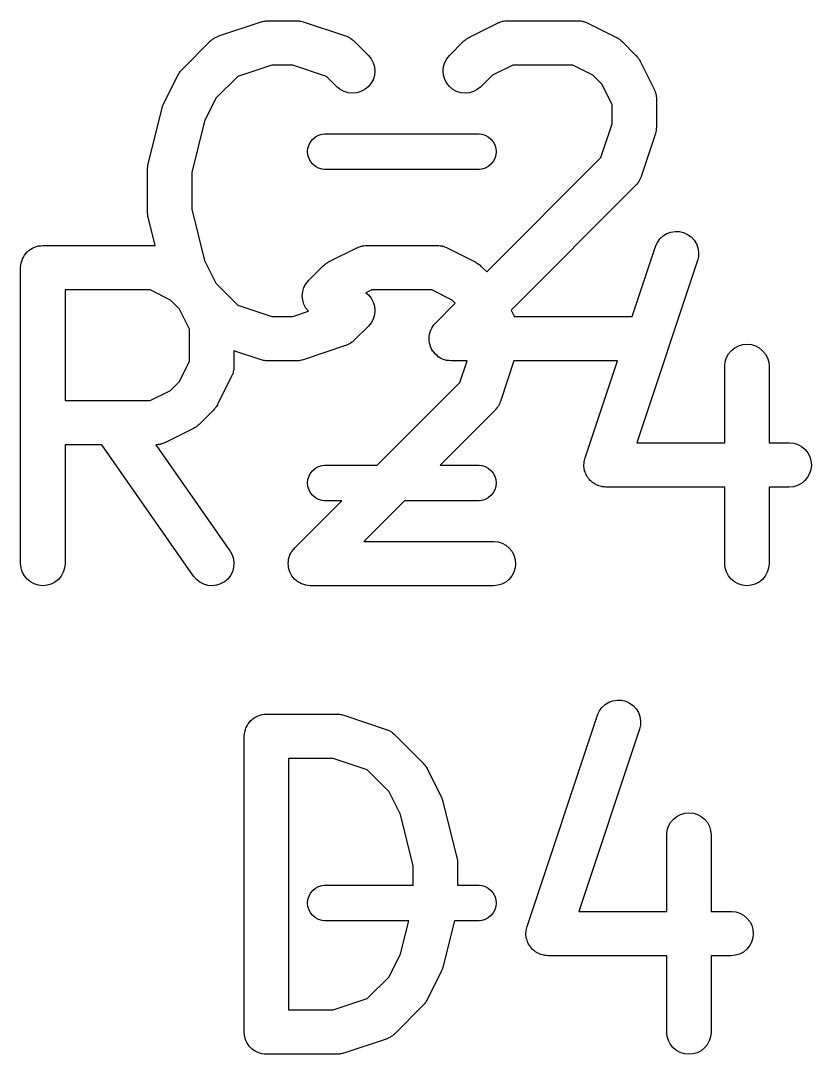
# Model space of a CAD drawing. Extents: x -0.18 to 2.54, y -2.17 to -0.07.
# Drawn here: x 1.7492 to 1.8545, y -0.8881 to -0.7505 of the extents above; entities that cross this region are included whole.
import ezdxf

# ---------------------------------------------------------------- set-up
doc = ezdxf.new("R2010")
doc.units = 0
doc.header["$MEASUREMENT"] = 0
doc.layers.add('BLACK', color=7, linetype='CONTINUOUS')

msp = doc.modelspace()

# ---------------------------------------------------------------- linework, layer by layer
at = {"layer": 'BLACK', "linetype": 'CONTINUOUS'}
for p, q in [((1.77563, -0.752553), (1.78126, -0.750678)), ((1.78126, -0.750678), (1.7813, -0.750666)), ((1.7813, -0.750666), (1.78146, -0.750631)), ((1.78146, -0.750631), (1.78162, -0.750583)), ((1.78162, -0.750583), (1.78174, -0.750571)), ((1.78174, -0.750571), (1.78186, -0.750545)), ((1.78186, -0.750545), (1.78202, -0.750543)), ((1.78202, -0.750543), (1.78219, -0.750527)), ((1.78219, -0.750527), (1.78594, -0.750527)), ((1.78594, -0.750527), (1.78598, -0.750527)), ((1.78598, -0.750527), (1.78615, -0.750546)), ((1.78615, -0.750546), (1.78631, -0.75055)), ((1.78631, -0.75055), (1.78643, -0.750578)), ((1.78643, -0.750578), (1.78655, -0.750591)), ((1.78655, -0.750591), (1.78671, -0.750641)), ((1.78671, -0.750641), (1.78687, -0.750678)), ((1.78687, -0.750678), (1.7925, -0.752553)), ((1.80899, -0.752713), (1.81274, -0.750839)), ((1.81274, -0.750839), (1.81278, -0.75082)), ((1.81278, -0.75082), (1.81286, -0.75079)), ((1.81286, -0.75079), (1.81294, -0.75075)), ((1.81294, -0.75075), (1.81313, -0.750691)), ((1.81313, -0.750691), (1.81332, -0.750622)), ((1.81332, -0.750622), (1.8134, -0.750608)), ((1.8134, -0.750608), (1.81349, -0.750583)), ((1.81349, -0.750583), (1.81369, -0.750563)), ((1.81369, -0.750563), (1.81389, -0.750532)), ((1.81389, -0.750532), (1.81397, -0.750535)), ((1.81397, -0.750535), (1.81406, -0.750527)), ((1.81406, -0.750527), (1.82343, -0.750527)), ((1.82343, -0.750527), (1.82348, -0.750527)), ((1.82348, -0.750527), (1.82356, -0.750537)), ((1.82356, -0.750537), (1.82365, -0.750535)), ((1.82365, -0.750535), (1.82385, -0.750569)), ((1.82385, -0.750569), (1.82405, -0.750591)), ((1.82405, -0.750591), (1.82413, -0.750618)), ((1.82413, -0.750618), (1.82422, -0.750632)), ((1.82422, -0.750632), (1.82441, -0.750705)), ((1.82441, -0.750705), (1.8246, -0.750766)), ((1.8246, -0.750766), (1.82467, -0.750807)), ((1.82467, -0.750807), (1.82476, -0.750839)), ((1.82476, -0.750839), (1.8285, -0.752713)), ((1.77073, -0.757016), (1.77448, -0.753266)), ((1.77448, -0.753266), (1.77451, -0.753237)), ((1.77451, -0.753237), (1.77457, -0.753183)), ((1.77457, -0.753183), (1.77463, -0.75312)), ((1.77463, -0.75312), (1.7748, -0.753004)), ((1.7748, -0.753004), (1.77496, -0.752878)), ((1.77496, -0.752878), (1.77503, -0.752838)), ((1.77503, -0.752838), (1.77511, -0.752788)), ((1.77511, -0.752788), (1.77529, -0.752706)), ((1.77529, -0.752706), (1.77547, -0.752613)), ((1.77547, -0.752613), (1.77555, -0.752588)), ((1.77555, -0.752588), (1.77563, -0.752553)), ((1.7925, -0.752553), (1.79254, -0.752566)), ((1.79254, -0.752566), (1.79262, -0.752603)), ((1.79262, -0.752603), (1.7927, -0.752628)), ((1.7927, -0.752628), (1.79288, -0.752724)), ((1.79288, -0.752724), (1.79306, -0.752808)), ((1.79306, -0.752808), (1.79313, -0.75286)), ((1.79313, -0.75286), (1.79321, -0.752901)), ((1.79321, -0.752901), (1.79336, -0.753029)), ((1.79336, -0.753029), (1.79353, -0.753147)), ((1.79353, -0.753147), (1.79358, -0.753211)), ((1.79358, -0.753211), (1.79365, -0.753266)), ((1.79365, -0.753266), (1.79553, -0.755141)), ((1.80635, -0.755141), (1.80822, -0.753266)), ((1.80822, -0.753266), (1.80825, -0.753237)), ((1.80825, -0.753237), (1.80838, -0.753134)), ((1.80838, -0.753134), (1.8085, -0.75302)), ((1.8085, -0.75302), (1.80861, -0.752955)), ((1.80861, -0.752955), (1.8087, -0.752878)), ((1.8087, -0.752878), (1.80885, -0.752802)), ((1.80885, -0.752802), (1.80899, -0.752713)), ((1.8285, -0.752713), (1.82854, -0.752732)), ((1.82854, -0.752732), (1.82868, -0.752822)), ((1.82868, -0.752822), (1.82883, -0.752901)), ((1.82883, -0.752901), (1.82892, -0.752979)), ((1.82892, -0.752979), (1.82902, -0.753046)), ((1.82902, -0.753046), (1.82914, -0.753161)), ((1.82914, -0.753161), (1.82927, -0.753266)), ((1.82927, -0.753266), (1.83115, -0.755141)), ((1.79553, -0.755141), (1.79556, -0.755171)), ((1.79556, -0.755171), (1.79591, -0.755621)), ((1.80598, -0.755586), (1.80635, -0.755141)), ((1.83115, -0.755141), (1.83118, -0.755171)), ((1.83118, -0.755171), (1.83128, -0.7553)), ((1.78267, -0.756432), (1.77816, -0.757935)), ((1.78546, -0.756432), (1.78267, -0.756432)), ((1.78997, -0.757935), (1.78546, -0.756432)), ((1.79591, -0.755621), (1.79618, -0.756133)), ((1.79618, -0.756133), (1.79634, -0.756686)), ((1.80554, -0.756645), (1.80571, -0.756094)), ((1.80571, -0.756094), (1.80598, -0.755586)), ((1.81476, -0.756432), (1.81206, -0.757781)), ((1.82274, -0.756432), (1.81476, -0.756432)), ((1.82543, -0.757781), (1.82274, -0.756432)), ((1.83128, -0.7553), (1.83139, -0.755421)), ((1.83139, -0.755421), (1.83146, -0.755525)), ((1.83146, -0.755525), (1.83154, -0.755621)), ((1.83154, -0.755621), (1.83161, -0.755768)), ((1.83161, -0.755768), (1.8317, -0.755909)), ((1.8317, -0.755909), (1.83357, -0.759658)), ((1.7683, -0.761533), (1.77017, -0.757783)), ((1.77017, -0.757783), (1.77019, -0.757747)), ((1.77019, -0.757747), (1.77028, -0.757607)), ((1.77028, -0.757607), (1.77036, -0.757461)), ((1.77036, -0.757461), (1.77044, -0.757366)), ((1.77044, -0.757366), (1.77051, -0.757263)), ((1.77051, -0.757263), (1.77062, -0.757144)), ((1.77062, -0.757144), (1.77073, -0.757016)), ((1.77816, -0.757935), (1.77524, -0.760853)), ((1.79135, -0.759317), (1.78997, -0.757935)), ((1.79633, -0.757833), (1.79616, -0.758383)), ((1.79639, -0.75726), (1.79633, -0.757833)), ((1.79634, -0.756686), (1.79639, -0.75726)), ((1.80548, -0.757219), (1.80554, -0.756645)), ((1.80554, -0.757793), (1.80548, -0.757219)), ((1.8057, -0.758345), (1.80554, -0.757793)), ((1.81206, -0.757781), (1.81052, -0.759317)), ((1.82663, -0.758978), (1.82543, -0.757781)), ((1.7918, -0.759683), (1.79135, -0.759317)), ((1.79588, -0.758889), (1.79551, -0.759332)), ((1.79616, -0.758383), (1.79588, -0.758889)), ((1.80597, -0.758855), (1.8057, -0.758345)), ((1.80633, -0.759302), (1.80597, -0.758855)), ((1.80678, -0.759671), (1.80633, -0.759302)), ((1.81052, -0.759317), (1.81049, -0.759346)), ((1.82798, -0.761676), (1.82663, -0.758978)), ((1.7923, -0.759955), (1.7918, -0.759683)), ((1.79285, -0.760124), (1.7923, -0.759955)), ((1.79343, -0.760182), (1.79285, -0.760124)), ((1.794, -0.760128), (1.79343, -0.760182)), ((1.79455, -0.759963), (1.794, -0.760128)), ((1.79506, -0.759694), (1.79455, -0.759963)), ((1.79551, -0.759332), (1.79506, -0.759694)), ((1.80728, -0.759947), (1.80678, -0.759671)), ((1.80783, -0.760119), (1.80728, -0.759947)), ((1.80841, -0.760182), (1.80783, -0.760119)), ((1.80898, -0.760131), (1.80841, -0.760182)), ((1.80953, -0.759971), (1.80898, -0.760131)), ((1.81004, -0.759705), (1.80953, -0.759971)), ((1.81049, -0.759346), (1.81004, -0.759705)), ((1.83357, -0.759658), (1.83359, -0.759695)), ((1.83359, -0.759695), (1.83362, -0.759777)), ((1.83362, -0.759777), (1.83366, -0.759853)), ((1.83366, -0.759853), (1.83372, -0.760047)), ((1.83372, -0.760047), (1.83379, -0.760236)), ((1.83379, -0.760236), (1.8338, -0.760322)), ((1.8338, -0.760322), (1.83383, -0.760405)), ((1.83383, -0.760405), (1.83385, -0.760606)), ((1.83385, -0.760606), (1.83388, -0.760805)), ((1.76809, -0.762071), (1.76819, -0.761814)), ((1.76809, -0.762085), (1.76809, -0.762071)), ((1.76819, -0.761814), (1.76829, -0.761557)), ((1.76829, -0.761557), (1.7683, -0.761546)), ((1.7683, -0.761546), (1.7683, -0.761533)), ((1.77524, -0.760853), (1.77373, -0.763884)), ((1.82798, -0.764249), (1.82798, -0.761676)), ((1.83388, -0.760805), (1.83388, -0.760892)), ((1.83388, -0.760892), (1.83389, -0.760979)), ((1.83389, -0.760979), (1.83389, -0.764728)), ((1.7662, -0.769636), (1.76808, -0.762137)), ((1.76808, -0.762137), (1.76809, -0.762097)), ((1.76809, -0.762097), (1.76809, -0.762085)), ((1.77373, -0.763884), (1.77202, -0.770716)), ((1.82648, -0.768757), (1.82798, -0.764249)), ((1.83389, -0.764769), (1.83387, -0.764934)), ((1.83389, -0.764728), (1.83389, -0.764769)), ((1.78814, -0.766274), (1.7885, -0.765979)), ((1.7885, -0.765979), (1.78891, -0.76576)), ((1.78891, -0.76576), (1.78936, -0.765625)), ((1.78936, -0.765625), (1.7897, -0.765591)), ((1.7897, -0.765591), (1.8103, -0.765591)), ((1.8103, -0.765591), (1.81064, -0.765625)), ((1.81064, -0.765625), (1.81109, -0.76576)), ((1.81109, -0.76576), (1.8115, -0.765979)), ((1.8115, -0.765979), (1.81186, -0.766274)), ((1.83373, -0.765662), (1.83186, -0.771286)), ((1.83377, -0.7655), (1.83373, -0.765662)), ((1.83382, -0.765342), (1.83377, -0.7655)), ((1.83384, -0.76522), (1.83382, -0.765342)), ((1.83386, -0.7651), (1.83384, -0.76522)), ((1.83387, -0.764934), (1.83386, -0.7651)), ((1.78745, -0.767953), (1.78749, -0.76749)), ((1.78749, -0.76749), (1.78763, -0.767044)), ((1.78763, -0.767044), (1.78785, -0.766634)), ((1.78785, -0.766634), (1.78814, -0.766274)), ((1.81186, -0.766274), (1.81215, -0.766634)), ((1.81215, -0.766634), (1.81237, -0.767044)), ((1.81237, -0.767044), (1.81251, -0.76749)), ((1.81251, -0.76749), (1.81255, -0.767953)), ((1.78749, -0.768416), (1.78745, -0.767953)), ((1.78763, -0.768861), (1.78749, -0.768416)), ((1.78785, -0.769271), (1.78763, -0.768861)), ((1.81129, -0.783949), (1.82648, -0.768757)), ((1.81237, -0.768861), (1.81215, -0.769271)), ((1.81251, -0.768416), (1.81237, -0.768861)), ((1.81255, -0.767953), (1.81251, -0.768416)), ((1.76611, -0.770311), (1.76612, -0.770259)), ((1.76611, -0.770352), (1.76611, -0.770311)), ((1.76612, -0.770206), (1.76615, -0.769972)), ((1.76612, -0.770259), (1.76612, -0.770206)), ((1.76615, -0.769972), (1.76618, -0.769739)), ((1.76618, -0.769739), (1.76619, -0.769688)), ((1.76619, -0.769688), (1.7662, -0.769636)), ((1.78814, -0.769631), (1.78785, -0.769271)), ((1.7885, -0.769926), (1.78814, -0.769631)), ((1.78891, -0.770146), (1.7885, -0.769926)), ((1.78936, -0.770281), (1.78891, -0.770146)), ((1.7897, -0.770315), (1.78936, -0.770281)), ((1.8103, -0.770315), (1.7897, -0.770315)), ((1.81064, -0.770281), (1.8103, -0.770315)), ((1.81109, -0.770146), (1.81064, -0.770281)), ((1.8115, -0.769926), (1.81109, -0.770146)), ((1.81186, -0.769631), (1.8115, -0.769926)), ((1.81215, -0.769271), (1.81186, -0.769631)), ((1.76611, -0.775977), (1.76611, -0.770352)), ((1.77202, -0.770716), (1.77202, -0.775613)), ((1.83169, -0.771665), (1.8316, -0.771848)), ((1.83178, -0.771487), (1.83169, -0.771665)), ((1.83181, -0.771404), (1.83178, -0.771487)), ((1.83185, -0.771325), (1.83181, -0.771404)), ((1.83186, -0.771286), (1.83185, -0.771325)), ((1.83115, -0.77244), (1.81455, -0.789033)), ((1.8312, -0.772373), (1.83115, -0.77244)), ((1.83127, -0.772314), (1.8312, -0.772373)), ((1.83138, -0.772151), (1.83127, -0.772314)), ((1.83151, -0.771995), (1.83138, -0.772151)), ((1.83155, -0.771918), (1.83151, -0.771995)), ((1.8316, -0.771848), (1.83155, -0.771918)), ((1.77202, -0.775613), (1.77373, -0.782445)), ((1.76612, -0.776029), (1.76611, -0.775977)), ((1.76612, -0.776082), (1.76612, -0.776029)), ((1.76615, -0.776315), (1.76612, -0.776082)), ((1.76617, -0.77655), (1.76615, -0.776315)), ((1.76618, -0.776601), (1.76617, -0.77655)), ((1.76619, -0.776653), (1.76618, -0.776601)), ((1.7662, -0.776693), (1.76619, -0.776653)), ((1.76714, -0.780448), (1.7662, -0.776693)), ((1.83581, -0.778671), (1.83637, -0.778579)), ((1.83637, -0.778579), (1.83695, -0.778599)), ((1.83401, -0.78003), (1.83435, -0.779564)), ((1.83435, -0.779564), (1.83477, -0.779173)), ((1.83477, -0.779173), (1.83527, -0.778871)), ((1.83527, -0.778871), (1.83581, -0.778671)), ((1.83695, -0.778599), (1.83751, -0.778731)), ((1.83751, -0.778731), (1.83804, -0.77897)), ((1.83804, -0.77897), (1.8385, -0.779306)), ((1.8385, -0.779306), (1.8389, -0.779726)), ((1.8389, -0.779726), (1.8392, -0.780215)), ((1.74994, -0.781519), (1.75011, -0.781306)), ((1.75011, -0.781306), (1.75012, -0.781299)), ((1.75012, -0.781299), (1.75013, -0.781291)), ((1.75013, -0.781291), (1.75034, -0.781118)), ((1.75034, -0.781118), (1.75056, -0.780941)), ((1.75056, -0.780941), (1.75057, -0.780936)), ((1.75057, -0.780936), (1.75058, -0.78093)), ((1.75058, -0.78093), (1.75082, -0.780801)), ((1.75082, -0.780801), (1.75107, -0.780671)), ((1.75107, -0.780671), (1.75108, -0.780668)), ((1.75108, -0.780668), (1.75109, -0.780663)), ((1.75109, -0.780663), (1.75135, -0.780584)), ((1.75135, -0.780584), (1.75162, -0.780504)), ((1.75162, -0.780504), (1.75163, -0.780503)), ((1.75163, -0.780503), (1.75164, -0.7805)), ((1.75164, -0.7805), (1.75192, -0.780475)), ((1.75192, -0.780475), (1.75219, -0.780448)), ((1.75219, -0.780448), (1.76714, -0.780448)), ((1.79024, -0.782635), (1.79399, -0.78076)), ((1.79399, -0.78076), (1.79403, -0.780742)), ((1.79403, -0.780742), (1.79411, -0.780712)), ((1.79411, -0.780712), (1.79419, -0.780671)), ((1.79419, -0.780671), (1.79438, -0.780612)), ((1.79438, -0.780612), (1.79457, -0.780543)), ((1.79457, -0.780543), (1.79466, -0.780529)), ((1.79466, -0.780529), (1.79474, -0.780504)), ((1.79474, -0.780504), (1.79494, -0.780485)), ((1.79494, -0.780485), (1.79514, -0.780453)), ((1.79514, -0.780453), (1.79523, -0.780456)), ((1.79523, -0.780456), (1.79531, -0.780448)), ((1.79531, -0.780448), (1.80469, -0.780448)), ((1.80469, -0.780448), (1.80473, -0.780448)), ((1.80473, -0.780448), (1.80481, -0.780458)), ((1.80481, -0.780458), (1.8049, -0.780456)), ((1.8049, -0.780456), (1.8051, -0.78049)), ((1.8051, -0.78049), (1.8053, -0.780513)), ((1.8053, -0.780513), (1.80538, -0.780539)), ((1.80538, -0.780539), (1.80547, -0.780554)), ((1.80547, -0.780554), (1.80566, -0.780626)), ((1.80566, -0.780626), (1.80585, -0.780687)), ((1.80585, -0.780687), (1.80593, -0.780729)), ((1.80593, -0.780729), (1.80601, -0.78076)), ((1.80601, -0.78076), (1.80976, -0.782635)), ((1.83066, -0.789897), (1.83376, -0.780592)), ((1.83376, -0.780592), (1.83377, -0.780553)), ((1.83377, -0.780553), (1.83401, -0.78003)), ((1.8392, -0.780215), (1.83941, -0.780754)), ((1.83941, -0.780754), (1.8395, -0.781322)), ((1.8395, -0.781322), (1.83949, -0.781898)), ((1.74931, -0.782787), (1.74939, -0.782523)), ((1.74939, -0.782523), (1.74947, -0.782257)), ((1.74947, -0.782257), (1.74948, -0.782247)), ((1.74948, -0.782238), (1.74961, -0.781993)), ((1.74948, -0.782247), (1.74948, -0.782238)), ((1.74961, -0.781993), (1.74975, -0.78175)), ((1.74975, -0.781742), (1.74976, -0.781733)), ((1.74975, -0.78175), (1.74975, -0.781742)), ((1.74976, -0.781733), (1.74994, -0.781519)), ((1.77373, -0.782445), (1.77524, -0.785476)), ((1.7901, -0.782723), (1.79024, -0.782635)), ((1.80976, -0.782635), (1.80979, -0.782653)), ((1.80979, -0.782653), (1.80993, -0.782744)), ((1.83936, -0.78246), (1.83128, -0.806695)), ((1.83949, -0.781898), (1.83936, -0.78246)), ((1.74924, -0.78336), (1.74927, -0.783082)), ((1.74924, -0.78338), (1.74924, -0.78336)), ((1.74924, -0.783381), (1.74924, -0.78338)), ((1.74924, -0.78338), (1.74924, -0.78338)), ((1.74924, -0.783401), (1.74924, -0.783381)), ((1.74924, -0.822771), (1.74924, -0.783401)), ((1.74927, -0.783082), (1.7493, -0.782807)), ((1.7493, -0.782797), (1.74931, -0.782787)), ((1.7493, -0.782807), (1.7493, -0.782797)), ((1.7876, -0.785062), (1.78948, -0.783188)), ((1.78948, -0.783188), (1.7895, -0.783159)), ((1.7895, -0.783159), (1.78963, -0.783055)), ((1.78963, -0.783055), (1.78976, -0.782941)), ((1.78976, -0.782941), (1.78986, -0.782876)), ((1.78986, -0.782876), (1.78996, -0.782799)), ((1.78996, -0.782799), (1.7901, -0.782723)), ((1.80993, -0.782744), (1.81008, -0.782822)), ((1.81008, -0.782822), (1.81017, -0.7829)), ((1.81017, -0.7829), (1.81028, -0.782967)), ((1.81028, -0.782967), (1.8104, -0.783082)), ((1.8104, -0.783082), (1.81052, -0.783188)), ((1.81052, -0.783188), (1.81129, -0.783949)), ((1.78724, -0.785508), (1.7876, -0.785062)), ((1.75515, -0.786354), (1.75515, -0.80107)), ((1.76649, -0.786354), (1.75515, -0.786354)), ((1.76919, -0.787702), (1.76649, -0.786354)), ((1.77524, -0.785476), (1.77816, -0.788394)), ((1.78674, -0.78714), (1.78679, -0.786567)), ((1.78679, -0.786567), (1.78696, -0.786016)), ((1.78696, -0.786016), (1.78724, -0.785508)), ((1.79601, -0.786354), (1.79521, -0.786753)), ((1.79521, -0.786753), (1.79554, -0.787027)), ((1.80399, -0.786354), (1.79601, -0.786354)), ((1.80669, -0.787702), (1.80399, -0.786354)), ((1.77039, -0.788899), (1.76919, -0.787702)), ((1.78679, -0.787714), (1.78674, -0.78714)), ((1.78695, -0.788266), (1.78679, -0.787714)), ((1.79554, -0.787027), (1.7959, -0.787475)), ((1.7959, -0.787475), (1.79617, -0.787984)), ((1.79617, -0.787984), (1.79634, -0.788537)), ((1.80447, -0.790762), (1.80711, -0.788125)), ((1.80711, -0.788125), (1.80669, -0.787702)), ((1.77174, -0.791597), (1.77039, -0.788899)), ((1.77816, -0.788394), (1.78267, -0.789897)), ((1.78546, -0.789897), (1.78756, -0.789196)), ((1.78722, -0.788776), (1.78695, -0.788266)), ((1.78756, -0.789196), (1.78722, -0.788776)), ((1.79639, -0.78911), (1.79633, -0.789684)), ((1.79634, -0.788537), (1.79639, -0.78911)), ((1.81455, -0.789033), (1.81483, -0.789579)), ((1.81483, -0.789579), (1.81485, -0.789616)), ((1.78267, -0.789897), (1.78546, -0.789897)), ((1.79589, -0.790743), (1.79553, -0.791188)), ((1.79616, -0.790235), (1.79589, -0.790743)), ((1.79633, -0.789684), (1.79616, -0.790235)), ((1.8043, -0.790979), (1.80447, -0.790762)), ((1.81485, -0.789616), (1.81488, -0.789698)), ((1.81488, -0.789698), (1.81492, -0.789775)), ((1.81492, -0.789775), (1.81495, -0.789897)), ((1.81495, -0.789897), (1.83066, -0.789897)), ((1.77174, -0.795827), (1.77174, -0.791597)), ((1.79553, -0.791188), (1.79365, -0.793063)), ((1.80364, -0.79255), (1.80367, -0.792266)), ((1.80367, -0.792256), (1.80375, -0.791985)), ((1.80367, -0.792261), (1.80367, -0.792256)), ((1.80367, -0.792266), (1.80367, -0.792261)), ((1.80375, -0.791985), (1.80384, -0.791715)), ((1.80384, -0.791705), (1.80397, -0.791456)), ((1.80384, -0.79171), (1.80384, -0.791705)), ((1.80384, -0.791715), (1.80384, -0.79171)), ((1.80397, -0.791456), (1.80411, -0.791207)), ((1.80411, -0.791198), (1.8043, -0.790979)), ((1.80411, -0.791203), (1.80411, -0.791198)), ((1.80411, -0.791207), (1.80411, -0.791203)), ((1.79284, -0.793624), (1.79266, -0.793716)), ((1.79302, -0.793541), (1.79284, -0.793624)), ((1.79309, -0.793491), (1.79302, -0.793541)), ((1.79317, -0.793451), (1.79309, -0.793491)), ((1.79333, -0.793325), (1.79317, -0.793451)), ((1.79349, -0.793209), (1.79333, -0.793325)), ((1.79355, -0.793146), (1.79349, -0.793209)), ((1.79362, -0.793092), (1.79355, -0.793146)), ((1.79365, -0.793063), (1.79362, -0.793092)), ((1.80361, -0.792829), (1.80364, -0.79255)), ((1.80361, -0.792834), (1.80361, -0.792829)), ((1.80361, -0.792839), (1.80361, -0.792834)), ((1.80364, -0.793122), (1.80361, -0.792839)), ((1.80366, -0.793403), (1.80364, -0.793122)), ((1.80366, -0.793408), (1.80366, -0.793403)), ((1.80366, -0.793413), (1.80366, -0.793408)), ((1.80374, -0.793682), (1.80366, -0.793413)), ((1.80382, -0.793956), (1.80374, -0.793682)), ((1.84483, -0.793786), (1.84538, -0.793624)), ((1.84538, -0.793624), (1.84595, -0.793571)), ((1.84595, -0.793571), (1.84653, -0.793632)), ((1.84653, -0.793632), (1.84708, -0.793802)), ((1.78126, -0.795651), (1.77764, -0.794447)), ((1.77764, -0.794447), (1.77764, -0.796524)), ((1.7925, -0.793776), (1.78687, -0.795651)), ((1.79258, -0.793741), (1.7925, -0.793776)), ((1.79266, -0.793716), (1.79258, -0.793741)), ((1.80383, -0.79396), (1.80382, -0.793956)), ((1.80383, -0.793965), (1.80383, -0.79396)), ((1.80396, -0.794223), (1.80383, -0.793965)), ((1.80409, -0.794466), (1.80396, -0.794223)), ((1.80409, -0.79447), (1.80409, -0.794466)), ((1.8041, -0.794475), (1.80409, -0.79447)), ((1.80428, -0.794698), (1.8041, -0.794475)), ((1.80445, -0.794916), (1.80428, -0.794698)), ((1.80446, -0.794919), (1.80445, -0.794916)), ((1.80446, -0.794923), (1.80446, -0.794919)), ((1.80468, -0.795103), (1.80446, -0.794923)), ((1.84322, -0.795361), (1.8435, -0.794856)), ((1.8435, -0.794856), (1.84387, -0.794415)), ((1.84387, -0.794415), (1.84431, -0.794053)), ((1.84431, -0.794053), (1.84483, -0.793786)), ((1.84708, -0.793802), (1.84758, -0.794076)), ((1.84758, -0.794076), (1.84803, -0.794444)), ((1.84803, -0.794444), (1.84839, -0.79489)), ((1.84839, -0.79489), (1.84866, -0.795399)), ((1.77039, -0.798525), (1.77174, -0.795827)), ((1.78142, -0.795688), (1.78126, -0.795651)), ((1.78158, -0.795738), (1.78142, -0.795688)), ((1.7817, -0.795752), (1.78158, -0.795738)), ((1.78182, -0.795779), (1.7817, -0.795752)), ((1.78198, -0.795784), (1.78182, -0.795779)), ((1.78215, -0.795802), (1.78198, -0.795784)), ((1.78219, -0.795802), (1.78215, -0.795802)), ((1.78594, -0.795802), (1.78219, -0.795802)), ((1.7861, -0.795786), (1.78594, -0.795802)), ((1.78627, -0.795784), (1.7861, -0.795786)), ((1.78639, -0.795758), (1.78627, -0.795784)), ((1.78651, -0.795746), (1.78639, -0.795758)), ((1.78667, -0.795698), (1.78651, -0.795746)), ((1.78683, -0.795664), (1.78667, -0.795698)), ((1.78687, -0.795651), (1.78683, -0.795664)), ((1.80489, -0.795286), (1.80468, -0.795103)), ((1.8049, -0.795289), (1.80489, -0.795286)), ((1.8049, -0.795292), (1.8049, -0.795289)), ((1.80515, -0.795428), (1.8049, -0.795292)), ((1.8054, -0.795564), (1.80515, -0.795428)), ((1.8054, -0.795565), (1.8054, -0.795564)), ((1.80541, -0.795568), (1.8054, -0.795565)), ((1.80568, -0.795653), (1.80541, -0.795568)), ((1.80595, -0.795738), (1.80568, -0.795653)), ((1.80596, -0.79574), (1.80595, -0.795738)), ((1.80595, -0.795738), (1.80595, -0.795738)), ((1.80624, -0.79577), (1.80596, -0.79574)), ((1.80652, -0.795802), (1.80624, -0.79577)), ((1.80653, -0.795802), (1.80652, -0.795802)), ((1.80656, -0.795802), (1.80653, -0.795802)), ((1.80653, -0.795802), (1.80653, -0.795802)), ((1.80653, -0.795802), (1.80653, -0.795802)), ((1.80869, -0.795802), (1.80656, -0.795802)), ((1.80773, -0.798679), (1.80869, -0.795802)), ((1.81491, -0.795802), (1.81311, -0.801207)), ((1.82869, -0.795802), (1.81491, -0.795802)), ((1.82438, -0.808714), (1.82869, -0.795802)), ((1.84298, -0.796483), (1.84304, -0.79591)), ((1.84304, -0.79591), (1.84322, -0.795361)), ((1.84866, -0.795399), (1.84883, -0.795951)), ((1.84883, -0.795951), (1.84888, -0.796524)), ((1.77736, -0.797764), (1.77733, -0.797845)), ((1.7774, -0.797687), (1.77736, -0.797764)), ((1.77747, -0.797495), (1.7774, -0.797687)), ((1.77754, -0.797307), (1.77747, -0.797495)), ((1.77755, -0.797221), (1.77754, -0.797307)), ((1.77758, -0.797138), (1.77755, -0.797221)), ((1.7776, -0.796938), (1.77758, -0.797138)), ((1.77764, -0.796739), (1.7776, -0.796938)), ((1.77764, -0.796565), (1.77763, -0.796652)), ((1.77763, -0.796652), (1.77764, -0.796739)), ((1.77764, -0.796524), (1.77764, -0.796565)), ((1.84298, -0.796524), (1.84298, -0.796483)), ((1.84298, -0.806695), (1.84298, -0.796524)), ((1.84888, -0.796524), (1.84888, -0.806695)), ((1.76919, -0.799722), (1.77039, -0.798525)), ((1.77733, -0.797845), (1.77546, -0.801594)), ((1.79672, -0.809685), (1.80773, -0.798679)), ((1.76649, -0.80107), (1.76919, -0.799722)), ((1.75515, -0.80107), (1.76649, -0.80107)), ((1.77527, -0.801916), (1.77519, -0.802011)), ((1.77535, -0.80177), (1.77527, -0.801916)), ((1.77544, -0.801631), (1.77535, -0.80177)), ((1.77546, -0.801594), (1.77544, -0.801631)), ((1.81276, -0.801916), (1.81264, -0.802072)), ((1.81281, -0.80184), (1.81276, -0.801916)), ((1.81286, -0.801769), (1.81281, -0.80184)), ((1.81294, -0.801586), (1.81286, -0.801769)), ((1.81304, -0.801408), (1.81294, -0.801586)), ((1.81306, -0.801326), (1.81304, -0.801408)), ((1.8131, -0.801246), (1.81306, -0.801326)), ((1.81311, -0.801207), (1.8131, -0.801246)), ((1.7749, -0.802362), (1.77303, -0.804236)), ((1.77501, -0.802233), (1.7749, -0.802362)), ((1.77512, -0.802114), (1.77501, -0.802233)), ((1.77519, -0.802011), (1.77512, -0.802114)), ((1.8124, -0.802362), (1.80508, -0.809685)), ((1.81245, -0.802294), (1.8124, -0.802362)), ((1.81252, -0.802235), (1.81245, -0.802294)), ((1.81264, -0.802072), (1.81252, -0.802235)), ((1.7724, -0.804701), (1.77226, -0.804789)), ((1.77255, -0.804625), (1.7724, -0.804701)), ((1.77265, -0.804548), (1.77255, -0.804625)), ((1.77275, -0.804483), (1.77265, -0.804548)), ((1.77287, -0.804369), (1.77275, -0.804483)), ((1.773, -0.804265), (1.77287, -0.804369)), ((1.77303, -0.804236), (1.773, -0.804265)), ((1.77226, -0.804789), (1.76851, -0.806664)), ((1.76003, -0.806976), (1.75515, -0.806976)), ((1.75515, -0.806976), (1.75515, -0.822771)), ((1.77227, -0.824464), (1.76003, -0.806976)), ((1.76728, -0.806968), (1.76724, -0.806972)), ((1.76724, -0.806972), (1.77711, -0.821078)), ((1.76736, -0.806971), (1.76728, -0.806968)), ((1.76756, -0.806939), (1.76736, -0.806971)), ((1.76777, -0.80692), (1.76756, -0.806939)), ((1.76785, -0.806895), (1.76777, -0.80692)), ((1.76793, -0.806881), (1.76785, -0.806895)), ((1.76812, -0.806812), (1.76793, -0.806881)), ((1.76832, -0.806753), (1.76812, -0.806812)), ((1.76839, -0.806712), (1.76832, -0.806753)), ((1.76848, -0.806682), (1.76839, -0.806712)), ((1.76851, -0.806664), (1.76848, -0.806682)), ((1.83128, -0.806695), (1.84298, -0.806695)), ((1.84888, -0.806695), (1.85156, -0.806695)), ((1.85156, -0.806695), (1.8516, -0.806695)), ((1.8516, -0.806695), (1.85217, -0.806759)), ((1.85217, -0.806759), (1.85272, -0.806934)), ((1.85272, -0.806934), (1.85322, -0.807211)), ((1.85322, -0.807211), (1.85367, -0.807582)), ((1.82434, -0.808885), (1.82438, -0.808714)), ((1.85367, -0.807582), (1.85403, -0.808031)), ((1.85403, -0.808031), (1.85429, -0.808541)), ((1.85429, -0.808541), (1.85446, -0.809094)), ((1.78814, -0.810369), (1.7885, -0.810074)), ((1.7885, -0.810074), (1.78891, -0.809854)), ((1.78891, -0.809854), (1.78936, -0.809719)), ((1.78936, -0.809719), (1.7897, -0.809685)), ((1.7897, -0.809685), (1.79672, -0.809685)), ((1.80508, -0.809685), (1.8103, -0.809685)), ((1.8103, -0.809685), (1.81064, -0.809719)), ((1.81064, -0.809719), (1.81109, -0.809854)), ((1.81109, -0.809854), (1.8115, -0.810074)), ((1.8115, -0.810074), (1.81186, -0.810369)), ((1.82423, -0.809627), (1.82425, -0.809452)), ((1.82424, -0.809739), (1.82423, -0.809627)), ((1.82424, -0.809852), (1.82424, -0.809739)), ((1.82427, -0.810025), (1.82424, -0.809852)), ((1.82425, -0.809276), (1.82428, -0.809166)), ((1.82425, -0.809452), (1.82425, -0.809276)), ((1.82428, -0.810201), (1.82427, -0.810025)), ((1.82428, -0.809166), (1.82429, -0.809054)), ((1.82432, -0.810309), (1.82428, -0.810201)), ((1.82429, -0.809054), (1.82434, -0.808885)), ((1.85451, -0.809668), (1.85445, -0.810241)), ((1.85446, -0.809094), (1.85451, -0.809668)), ((1.78745, -0.812047), (1.78749, -0.811584)), ((1.78749, -0.811584), (1.78763, -0.811139)), ((1.78763, -0.811139), (1.78785, -0.810729)), ((1.78785, -0.810729), (1.78814, -0.810369)), ((1.81186, -0.810369), (1.81215, -0.810729)), ((1.81215, -0.810729), (1.81237, -0.811139)), ((1.81237, -0.811139), (1.81251, -0.811584)), ((1.81251, -0.811584), (1.81255, -0.812047)), ((1.82433, -0.81042), (1.82432, -0.810309)), ((1.8244, -0.810585), (1.82433, -0.81042)), ((1.82445, -0.810754), (1.8244, -0.810585)), ((1.8245, -0.810853), (1.82445, -0.810754)), ((1.82454, -0.810959), (1.8245, -0.810853)), ((1.82463, -0.811108), (1.82454, -0.810959)), ((1.82471, -0.811264), (1.82463, -0.811108)), ((1.82478, -0.811352), (1.82471, -0.811264)), ((1.82484, -0.811448), (1.82478, -0.811352)), ((1.82496, -0.811576), (1.82484, -0.811448)), ((1.82507, -0.811713), (1.82496, -0.811576)), ((1.854, -0.811299), (1.85364, -0.811743)), ((1.85428, -0.810792), (1.854, -0.811299)), ((1.85445, -0.810241), (1.85428, -0.810792)), ((1.78749, -0.81251), (1.78745, -0.812047)), ((1.78763, -0.812956), (1.78749, -0.81251)), ((1.78785, -0.813366), (1.78763, -0.812956)), ((1.81237, -0.812956), (1.81215, -0.813366)), ((1.81251, -0.81251), (1.81237, -0.812956)), ((1.81255, -0.812047), (1.81251, -0.81251)), ((1.82516, -0.811786), (1.82507, -0.811713)), ((1.82524, -0.811868), (1.82516, -0.811786)), ((1.82538, -0.811971), (1.82524, -0.811868)), ((1.82552, -0.812084), (1.82538, -0.811971)), ((1.82561, -0.812138), (1.82552, -0.812084)), ((1.82571, -0.812204), (1.82561, -0.812138)), ((1.82587, -0.812277), (1.82571, -0.812204)), ((1.82602, -0.812361), (1.82587, -0.812277)), ((1.82613, -0.812396), (1.82602, -0.812361)), ((1.82623, -0.812442), (1.82613, -0.812396)), ((1.8264, -0.812483), (1.82623, -0.812442)), ((1.82657, -0.812536), (1.8264, -0.812483)), ((1.82668, -0.812548), (1.82657, -0.812536)), ((1.82679, -0.812574), (1.82668, -0.812548)), ((1.82697, -0.81258), (1.82679, -0.812574)), ((1.82714, -0.8126), (1.82697, -0.81258)), ((1.82718, -0.8126), (1.82714, -0.8126)), ((1.84298, -0.8126), (1.82718, -0.8126)), ((1.84298, -0.822771), (1.84298, -0.8126)), ((1.85156, -0.8126), (1.84888, -0.8126)), ((1.84888, -0.8126), (1.84888, -0.822771)), ((1.85213, -0.812544), (1.85156, -0.8126)), ((1.85268, -0.812377), (1.85213, -0.812544)), ((1.85319, -0.812107), (1.85268, -0.812377)), ((1.85364, -0.811743), (1.85319, -0.812107)), ((1.78814, -0.813726), (1.78785, -0.813366)), ((1.7885, -0.814021), (1.78814, -0.813726)), ((1.78891, -0.81424), (1.7885, -0.814021)), ((1.78936, -0.814375), (1.78891, -0.81424)), ((1.81109, -0.81424), (1.81064, -0.814375)), ((1.8115, -0.814021), (1.81109, -0.81424)), ((1.81186, -0.813726), (1.8115, -0.814021)), ((1.81215, -0.813366), (1.81186, -0.813726)), ((1.78573, -0.820683), (1.792, -0.814409)), ((1.7897, -0.814409), (1.78936, -0.814375)), ((1.792, -0.814409), (1.7897, -0.814409)), ((1.80035, -0.814409), (1.79494, -0.819818)), ((1.8103, -0.814409), (1.80035, -0.814409)), ((1.81064, -0.814375), (1.8103, -0.814409)), ((1.79494, -0.819818), (1.81219, -0.819818)), ((1.81219, -0.819818), (1.81223, -0.819818)), ((1.81223, -0.819818), (1.8128, -0.819883)), ((1.77711, -0.821078), (1.77713, -0.821111)), ((1.77713, -0.821111), (1.77741, -0.821618)), ((1.78523, -0.82137), (1.78536, -0.821128)), ((1.78536, -0.821124), (1.78537, -0.82112)), ((1.78536, -0.821128), (1.78536, -0.821124)), ((1.78537, -0.82112), (1.78555, -0.8209)), ((1.78555, -0.8209), (1.78573, -0.820683)), ((1.8128, -0.819883), (1.81335, -0.820057)), ((1.81335, -0.820057), (1.81385, -0.820334)), ((1.81385, -0.820334), (1.8143, -0.820705)), ((1.8143, -0.820705), (1.81466, -0.821154)), ((1.81466, -0.821154), (1.81492, -0.821665)), ((1.77741, -0.821618), (1.77758, -0.822167)), ((1.77758, -0.822167), (1.77764, -0.82274)), ((1.78486, -0.82275), (1.78489, -0.822471)), ((1.78489, -0.822471), (1.78492, -0.822187)), ((1.78492, -0.822177), (1.78501, -0.821904)), ((1.78492, -0.822182), (1.78492, -0.822177)), ((1.78492, -0.822187), (1.78492, -0.822182)), ((1.78501, -0.821904), (1.78509, -0.821636)), ((1.78509, -0.821627), (1.78523, -0.82137)), ((1.78509, -0.821632), (1.78509, -0.821627)), ((1.78509, -0.821636), (1.78509, -0.821632)), ((1.81492, -0.821665), (1.81509, -0.822218)), ((1.81509, -0.822218), (1.81514, -0.822791)), ((1.7493, -0.823344), (1.74924, -0.822771)), ((1.74946, -0.823896), (1.7493, -0.823344)), ((1.74973, -0.824405), (1.74946, -0.823896)), ((1.75491, -0.823934), (1.75463, -0.824439)), ((1.75508, -0.823385), (1.75491, -0.823934)), ((1.75515, -0.822812), (1.75508, -0.823385)), ((1.75515, -0.822771), (1.75515, -0.822812)), ((1.77743, -0.823868), (1.77717, -0.824379)), ((1.77759, -0.823314), (1.77743, -0.823868)), ((1.77764, -0.82274), (1.77759, -0.823314)), ((1.78486, -0.822755), (1.78486, -0.82275)), ((1.78486, -0.822761), (1.78486, -0.822755)), ((1.78489, -0.823043), (1.78486, -0.822761)), ((1.78491, -0.823324), (1.78489, -0.823043)), ((1.78492, -0.823329), (1.78491, -0.823324)), ((1.78492, -0.823334), (1.78492, -0.823329)), ((1.785, -0.823606), (1.78492, -0.823334)), ((1.78508, -0.823877), (1.785, -0.823606)), ((1.78508, -0.823881), (1.78508, -0.823877)), ((1.78508, -0.823887), (1.78508, -0.823881)), ((1.78522, -0.824144), (1.78508, -0.823887)), ((1.81491, -0.823915), (1.81463, -0.824422)), ((1.81508, -0.823365), (1.81491, -0.823915)), ((1.81514, -0.822791), (1.81508, -0.823365)), ((1.84304, -0.823344), (1.84298, -0.822771)), ((1.8432, -0.823896), (1.84304, -0.823344)), ((1.84347, -0.824405), (1.8432, -0.823896)), ((1.84865, -0.823934), (1.84837, -0.824439)), ((1.84882, -0.823385), (1.84865, -0.823934)), ((1.84888, -0.822812), (1.84882, -0.823385)), ((1.84888, -0.822771), (1.84888, -0.822812)), ((1.7501, -0.824851), (1.74973, -0.824405)), ((1.75054, -0.825219), (1.7501, -0.824851)), ((1.75105, -0.825493), (1.75054, -0.825219)), ((1.75381, -0.825242), (1.7533, -0.825509)), ((1.75426, -0.824881), (1.75381, -0.825242)), ((1.75463, -0.824439), (1.75426, -0.824881)), ((1.77265, -0.824902), (1.77227, -0.824464)), ((1.7731, -0.825258), (1.77265, -0.824902)), ((1.77361, -0.82552), (1.7731, -0.825258)), ((1.77637, -0.825202), (1.77586, -0.825481)), ((1.77681, -0.82483), (1.77637, -0.825202)), ((1.77717, -0.824379), (1.77681, -0.82483)), ((1.78534, -0.824388), (1.78522, -0.824144)), ((1.78535, -0.824392), (1.78534, -0.824388)), ((1.78535, -0.824396), (1.78535, -0.824392)), ((1.78553, -0.824617), (1.78535, -0.824396)), ((1.7857, -0.824837), (1.78553, -0.824617)), ((1.78571, -0.82484), (1.7857, -0.824837)), ((1.78571, -0.824844), (1.78571, -0.82484)), ((1.78593, -0.825024), (1.78571, -0.824844)), ((1.78615, -0.825207), (1.78593, -0.825024)), ((1.78615, -0.82521), (1.78615, -0.825207)), ((1.78615, -0.825213), (1.78615, -0.82521)), ((1.7864, -0.825349), (1.78615, -0.825213)), ((1.78665, -0.825485), (1.7864, -0.825349)), ((1.81382, -0.82523), (1.81331, -0.825501)), ((1.81427, -0.824866), (1.81382, -0.82523)), ((1.81463, -0.824422), (1.81427, -0.824866)), ((1.84384, -0.824851), (1.84347, -0.824405)), ((1.84428, -0.825219), (1.84384, -0.824851)), ((1.84479, -0.825493), (1.84428, -0.825219)), ((1.84755, -0.825242), (1.84704, -0.825509)), ((1.848, -0.824881), (1.84755, -0.825242)), ((1.84837, -0.824439), (1.848, -0.824881)), ((1.7516, -0.825663), (1.75105, -0.825493)), ((1.75217, -0.825724), (1.7516, -0.825663)), ((1.75275, -0.825671), (1.75217, -0.825724)), ((1.7533, -0.825509), (1.75275, -0.825671)), ((1.77417, -0.825677), (1.77361, -0.82552)), ((1.77474, -0.825723), (1.77417, -0.825677)), ((1.77531, -0.825657), (1.77474, -0.825723)), ((1.77586, -0.825481), (1.77531, -0.825657)), ((1.78666, -0.825486), (1.78665, -0.825485)), ((1.78666, -0.825489), (1.78666, -0.825486)), ((1.78693, -0.825574), (1.78666, -0.825489)), ((1.7872, -0.825659), (1.78693, -0.825574)), ((1.78721, -0.82566), (1.7872, -0.825659)), ((1.78721, -0.825661), (1.78721, -0.82566)), ((1.78749, -0.825692), (1.78721, -0.825661)), ((1.78777, -0.825723), (1.78749, -0.825692)), ((1.78778, -0.825723), (1.78777, -0.825723)), ((1.78781, -0.825724), (1.78778, -0.825723)), ((1.78778, -0.825723), (1.78778, -0.825723)), ((1.78778, -0.825723), (1.78778, -0.825723)), ((1.81219, -0.825724), (1.78781, -0.825724)), ((1.81276, -0.825667), (1.81219, -0.825724)), ((1.81331, -0.825501), (1.81276, -0.825667)), ((1.84534, -0.825663), (1.84479, -0.825493)), ((1.84591, -0.825724), (1.84534, -0.825663)), ((1.84649, -0.825671), (1.84591, -0.825724)), ((1.84704, -0.825509), (1.84649, -0.825671)), ((1.82663, -0.841926), (1.82705, -0.841535)), ((1.82705, -0.841535), (1.82754, -0.841234)), ((1.82754, -0.841234), (1.82808, -0.841033)), ((1.82808, -0.841033), (1.82865, -0.840941)), ((1.82865, -0.840941), (1.82923, -0.840962)), ((1.82923, -0.840962), (1.82979, -0.841094)), ((1.82979, -0.841094), (1.83031, -0.841332)), ((1.83031, -0.841332), (1.83078, -0.841668)), ((1.83078, -0.841668), (1.83117, -0.842088)), ((1.78035, -0.843292), (1.78059, -0.843164)), ((1.78059, -0.843164), (1.78084, -0.843033)), ((1.78084, -0.843033), (1.78085, -0.84303)), ((1.78085, -0.84303), (1.78086, -0.843025)), ((1.78086, -0.843025), (1.78113, -0.842947)), ((1.78113, -0.842947), (1.78139, -0.842866)), ((1.78139, -0.842866), (1.7814, -0.842865)), ((1.7814, -0.842865), (1.78141, -0.842863)), ((1.78141, -0.842863), (1.78169, -0.842837)), ((1.78169, -0.842837), (1.78196, -0.84281)), ((1.78196, -0.84281), (1.79134, -0.84281)), ((1.79134, -0.84281), (1.79138, -0.842811)), ((1.79138, -0.842811), (1.79154, -0.842829)), ((1.79154, -0.842829), (1.79171, -0.842834)), ((1.79171, -0.842834), (1.79183, -0.842861)), ((1.79183, -0.842861), (1.79195, -0.842875)), ((1.79195, -0.842875), (1.79211, -0.842925)), ((1.79211, -0.842925), (1.79227, -0.842962)), ((1.79227, -0.842962), (1.7979, -0.844837)), ((1.81666, -0.871076), (1.82603, -0.842954)), ((1.82603, -0.842954), (1.82605, -0.842915)), ((1.82605, -0.842915), (1.82629, -0.842393)), ((1.82629, -0.842393), (1.82663, -0.841926)), ((1.83117, -0.842088), (1.83148, -0.842577)), ((1.83148, -0.842577), (1.83168, -0.843116)), ((1.83168, -0.843116), (1.83178, -0.843684)), ((1.77924, -0.844619), (1.77925, -0.84461)), ((1.77925, -0.8446), (1.77939, -0.844355)), ((1.77925, -0.84461), (1.77925, -0.8446)), ((1.77939, -0.844355), (1.77952, -0.844112)), ((1.77952, -0.844104), (1.77953, -0.844095)), ((1.77952, -0.844112), (1.77952, -0.844104)), ((1.77953, -0.844095), (1.77971, -0.843881)), ((1.77971, -0.843881), (1.77988, -0.843668)), ((1.77988, -0.843668), (1.77989, -0.843661)), ((1.77989, -0.843661), (1.7799, -0.843653)), ((1.7799, -0.843653), (1.78011, -0.84348)), ((1.78011, -0.84348), (1.78033, -0.843304)), ((1.78033, -0.843304), (1.78034, -0.843299)), ((1.78034, -0.843299), (1.78035, -0.843292)), ((1.83176, -0.84426), (1.83164, -0.844822)), ((1.83178, -0.843684), (1.83176, -0.84426)), ((1.77901, -0.845722), (1.77904, -0.845444)), ((1.77901, -0.845742), (1.77901, -0.845722)), ((1.77901, -0.845743), (1.77901, -0.845742)), ((1.77901, -0.845742), (1.77901, -0.845742)), ((1.77901, -0.845763), (1.77901, -0.845743)), ((1.77901, -0.885133), (1.77901, -0.845763)), ((1.77904, -0.845444), (1.77907, -0.845169)), ((1.77907, -0.845169), (1.77908, -0.845159)), ((1.77908, -0.845149), (1.77916, -0.844886)), ((1.77908, -0.845159), (1.77908, -0.845149)), ((1.77916, -0.844886), (1.77924, -0.844619)), ((1.7979, -0.844837), (1.79794, -0.84485)), ((1.79794, -0.84485), (1.79801, -0.844886)), ((1.79801, -0.844886), (1.7981, -0.844912)), ((1.7981, -0.844912), (1.79828, -0.845007)), ((1.79828, -0.845007), (1.79846, -0.845092)), ((1.79846, -0.845092), (1.79853, -0.845143)), ((1.79853, -0.845143), (1.79861, -0.845184)), ((1.79861, -0.845184), (1.79876, -0.845312)), ((1.79876, -0.845312), (1.79892, -0.845431)), ((1.79892, -0.845431), (1.79898, -0.845495)), ((1.79898, -0.845495), (1.79905, -0.84555)), ((1.79905, -0.84555), (1.8028, -0.849299)), ((1.83164, -0.844822), (1.82356, -0.869057)), ((1.78492, -0.848716), (1.78492, -0.88218)), ((1.79086, -0.848716), (1.78492, -0.848716)), ((1.79537, -0.850219), (1.79086, -0.848716)), ((1.8028, -0.849299), (1.80283, -0.849329)), ((1.80283, -0.849329), (1.80293, -0.849458)), ((1.80293, -0.849458), (1.80305, -0.849579)), ((1.80305, -0.849579), (1.80311, -0.849683)), ((1.80311, -0.849683), (1.80319, -0.849779)), ((1.80319, -0.849779), (1.80327, -0.849926)), ((1.80327, -0.849926), (1.80335, -0.850067)), ((1.80335, -0.850067), (1.80523, -0.853816)), ((1.79829, -0.853136), (1.79537, -0.850219)), ((1.7998, -0.856167), (1.79829, -0.853136)), ((1.80523, -0.853816), (1.80525, -0.853853)), ((1.80525, -0.853853), (1.80525, -0.853866)), ((1.80525, -0.853866), (1.80526, -0.853878)), ((1.80526, -0.853878), (1.80535, -0.854138)), ((1.80535, -0.854138), (1.80544, -0.854394)), ((1.80544, -0.854394), (1.80545, -0.854408)), ((1.80545, -0.854408), (1.80545, -0.854421)), ((1.80545, -0.854421), (1.80733, -0.86192)), ((1.80151, -0.862999), (1.7998, -0.856167)), ((1.83577, -0.857218), (1.83614, -0.856777)), ((1.83614, -0.856777), (1.83659, -0.856416)), ((1.83659, -0.856416), (1.8371, -0.856149)), ((1.8371, -0.856149), (1.83765, -0.855986)), ((1.83765, -0.855986), (1.83823, -0.855934)), ((1.83823, -0.855934), (1.8388, -0.855994)), ((1.8388, -0.855994), (1.83935, -0.856164)), ((1.83935, -0.856164), (1.83986, -0.856438)), ((1.83986, -0.856438), (1.8403, -0.856806)), ((1.8403, -0.856806), (1.84067, -0.857252)), ((1.83526, -0.858845), (1.83532, -0.858272)), ((1.83532, -0.858272), (1.83549, -0.857723)), ((1.83549, -0.857723), (1.83577, -0.857218)), ((1.84067, -0.857252), (1.84094, -0.857761)), ((1.84094, -0.857761), (1.8411, -0.858313)), ((1.8411, -0.858313), (1.84116, -0.858886)), ((1.83525, -0.858886), (1.83526, -0.858845)), ((1.83525, -0.869057), (1.83525, -0.858886)), ((1.84116, -0.858886), (1.84116, -0.869057)), ((1.80733, -0.86192), (1.80734, -0.86196)), ((1.80734, -0.86196), (1.80734, -0.862012)), ((1.80734, -0.862012), (1.80736, -0.862062)), ((1.80736, -0.862062), (1.80738, -0.862298)), ((1.80738, -0.862298), (1.80741, -0.862531)), ((1.80151, -0.865591), (1.80151, -0.862999)), ((1.80741, -0.862531), (1.80741, -0.862583)), ((1.80741, -0.862583), (1.80741, -0.862636)), ((1.80741, -0.862636), (1.80741, -0.865591)), ((1.78785, -0.866634), (1.78814, -0.866274)), ((1.78814, -0.866274), (1.7885, -0.865979)), ((1.7885, -0.865979), (1.78891, -0.86576)), ((1.78891, -0.86576), (1.78936, -0.865625)), ((1.78936, -0.865625), (1.7897, -0.865591)), ((1.7897, -0.865591), (1.80151, -0.865591)), ((1.80741, -0.865591), (1.8103, -0.865591)), ((1.8103, -0.865591), (1.81064, -0.865625)), ((1.81064, -0.865625), (1.81109, -0.86576)), ((1.81109, -0.86576), (1.8115, -0.865979)), ((1.8115, -0.865979), (1.81186, -0.866274)), ((1.81186, -0.866274), (1.81215, -0.866634)), ((1.78745, -0.867953), (1.78749, -0.86749)), ((1.78749, -0.868416), (1.78745, -0.867953)), ((1.78749, -0.86749), (1.78763, -0.867044)), ((1.78763, -0.867044), (1.78785, -0.866634)), ((1.81215, -0.866634), (1.81237, -0.867044)), ((1.81237, -0.867044), (1.81251, -0.86749)), ((1.81251, -0.86749), (1.81255, -0.867953)), ((1.81255, -0.867953), (1.81251, -0.868416)), ((1.78763, -0.868861), (1.78749, -0.868416)), ((1.78785, -0.869271), (1.78763, -0.868861)), ((1.78814, -0.869631), (1.78785, -0.869271)), ((1.81215, -0.869271), (1.81186, -0.869631)), ((1.81237, -0.868861), (1.81215, -0.869271)), ((1.81251, -0.868416), (1.81237, -0.868861)), ((1.82356, -0.869057), (1.83525, -0.869057)), ((1.84116, -0.869057), (1.84383, -0.869057)), ((1.84383, -0.869057), (1.84387, -0.869057)), ((1.84387, -0.869057), (1.84445, -0.869121)), ((1.84445, -0.869121), (1.845, -0.869296)), ((1.845, -0.869296), (1.8455, -0.869573)), ((1.7885, -0.869926), (1.78814, -0.869631)), ((1.78891, -0.870146), (1.7885, -0.869926)), ((1.78936, -0.870281), (1.78891, -0.870146)), ((1.7897, -0.870315), (1.78936, -0.870281)), ((1.8009, -0.870315), (1.7897, -0.870315)), ((1.7998, -0.874729), (1.8009, -0.870315)), ((1.80699, -0.870315), (1.80545, -0.876475)), ((1.8103, -0.870315), (1.80699, -0.870315)), ((1.81064, -0.870281), (1.8103, -0.870315)), ((1.81109, -0.870146), (1.81064, -0.870281)), ((1.8115, -0.869926), (1.81109, -0.870146)), ((1.81186, -0.869631), (1.8115, -0.869926)), ((1.8455, -0.869573), (1.84594, -0.869944)), ((1.84594, -0.869944), (1.8463, -0.870393)), ((1.8463, -0.870393), (1.84657, -0.870904)), ((1.81651, -0.871989), (1.81653, -0.871814)), ((1.81652, -0.872101), (1.81651, -0.871989)), ((1.81651, -0.872214), (1.81652, -0.872101)), ((1.81653, -0.871638), (1.81656, -0.871528)), ((1.81653, -0.871814), (1.81653, -0.871638)), ((1.81656, -0.871528), (1.81657, -0.871416)), ((1.81657, -0.871416), (1.81662, -0.871248)), ((1.81662, -0.871248), (1.81666, -0.871076)), ((1.84657, -0.870904), (1.84673, -0.871456)), ((1.84678, -0.87203), (1.84672, -0.872603)), ((1.84673, -0.871456), (1.84678, -0.87203)), ((1.81654, -0.872387), (1.81651, -0.872214)), ((1.81656, -0.872563), (1.81654, -0.872387)), ((1.81659, -0.872671), (1.81656, -0.872563)), ((1.81661, -0.872782), (1.81659, -0.872671)), ((1.81667, -0.872947), (1.81661, -0.872782)), ((1.81672, -0.873116), (1.81667, -0.872947)), ((1.81677, -0.873216), (1.81672, -0.873116)), ((1.81681, -0.873321), (1.81677, -0.873216)), ((1.81691, -0.873471), (1.81681, -0.873321)), ((1.81699, -0.873627), (1.81691, -0.873471)), ((1.84655, -0.873154), (1.84628, -0.873661)), ((1.84672, -0.872603), (1.84655, -0.873154)), ((1.79829, -0.87776), (1.7998, -0.874729)), ((1.81706, -0.873714), (1.81699, -0.873627)), ((1.81712, -0.87381), (1.81706, -0.873714)), ((1.81724, -0.873938), (1.81712, -0.87381)), ((1.81735, -0.874076), (1.81724, -0.873938)), ((1.81744, -0.874148), (1.81735, -0.874076)), ((1.81751, -0.87423), (1.81744, -0.874148)), ((1.81766, -0.874333), (1.81751, -0.87423)), ((1.81779, -0.874446), (1.81766, -0.874333)), ((1.81789, -0.8745), (1.81779, -0.874446)), ((1.81798, -0.874566), (1.81789, -0.8745)), ((1.81814, -0.874639), (1.81798, -0.874566)), ((1.8183, -0.874724), (1.81814, -0.874639)), ((1.8184, -0.874758), (1.8183, -0.874724)), ((1.81851, -0.874804), (1.8184, -0.874758)), ((1.81868, -0.874845), (1.81851, -0.874804)), ((1.81885, -0.874898), (1.81868, -0.874845)), ((1.84496, -0.87474), (1.84441, -0.874906)), ((1.84547, -0.874469), (1.84496, -0.87474)), ((1.84591, -0.874105), (1.84547, -0.874469)), ((1.84628, -0.873661), (1.84591, -0.874105)), ((1.81896, -0.87491), (1.81885, -0.874898)), ((1.81907, -0.874936), (1.81896, -0.87491)), ((1.81924, -0.874943), (1.81907, -0.874936)), ((1.81942, -0.874962), (1.81924, -0.874943)), ((1.81946, -0.874962), (1.81942, -0.874962)), ((1.83525, -0.874962), (1.81946, -0.874962)), ((1.83525, -0.885133), (1.83525, -0.874962)), ((1.84383, -0.874962), (1.84116, -0.874962)), ((1.84116, -0.874962), (1.84116, -0.885133)), ((1.84441, -0.874906), (1.84383, -0.874962)), ((1.80523, -0.87708), (1.80335, -0.880829)), ((1.80524, -0.877055), (1.80523, -0.877067)), ((1.80523, -0.877067), (1.80523, -0.87708)), ((1.80534, -0.876799), (1.80524, -0.877055)), ((1.80543, -0.876542), (1.80534, -0.876799)), ((1.80544, -0.876528), (1.80543, -0.876542)), ((1.80545, -0.876475), (1.80544, -0.876515)), ((1.80544, -0.876515), (1.80544, -0.876528)), ((1.79537, -0.880678), (1.79829, -0.87776)), ((1.79086, -0.88218), (1.79537, -0.880678)), ((1.8028, -0.881597), (1.79905, -0.885346)), ((1.80291, -0.881469), (1.8028, -0.881597)), ((1.80302, -0.88135), (1.80291, -0.881469)), ((1.80309, -0.881246), (1.80302, -0.88135)), ((1.80317, -0.881151), (1.80309, -0.881246)), ((1.80324, -0.881005), (1.80317, -0.881151)), ((1.80333, -0.880866), (1.80324, -0.881005)), ((1.80335, -0.880829), (1.80333, -0.880866)), ((1.78492, -0.88218), (1.79086, -0.88218)), ((1.77904, -0.88541), (1.77901, -0.885133)), ((1.77906, -0.885686), (1.77904, -0.88541)), ((1.77907, -0.885696), (1.77906, -0.885686)), ((1.77907, -0.885707), (1.77907, -0.885696)), ((1.77915, -0.885972), (1.77907, -0.885707)), ((1.79842, -0.885825), (1.79824, -0.885907)), ((1.79849, -0.885775), (1.79842, -0.885825)), ((1.79857, -0.885735), (1.79849, -0.885775)), ((1.79873, -0.885609), (1.79857, -0.885735)), ((1.79889, -0.885492), (1.79873, -0.885609)), ((1.79895, -0.88543), (1.79889, -0.885492)), ((1.79902, -0.885375), (1.79895, -0.88543)), ((1.79905, -0.885346), (1.79902, -0.885375)), ((1.83531, -0.885707), (1.83525, -0.885133)), ((1.83548, -0.886258), (1.83531, -0.885707)), ((1.8411, -0.885747), (1.84092, -0.886296)), ((1.84116, -0.885174), (1.8411, -0.885747)), ((1.84116, -0.885133), (1.84116, -0.885174)), ((1.77923, -0.886239), (1.77915, -0.885972)), ((1.77923, -0.886248), (1.77923, -0.886239)), ((1.77923, -0.886258), (1.77923, -0.886248)), ((1.77937, -0.886504), (1.77923, -0.886258)), ((1.77949, -0.88675), (1.77937, -0.886504)), ((1.7795, -0.886758), (1.77949, -0.88675)), ((1.77951, -0.886767), (1.7795, -0.886758)), ((1.77968, -0.886984), (1.77951, -0.886767)), ((1.77986, -0.887199), (1.77968, -0.886984)), ((1.77986, -0.887206), (1.77986, -0.887199)), ((1.77987, -0.887214), (1.77986, -0.887206)), ((1.78008, -0.88739), (1.77987, -0.887214)), ((1.7979, -0.88606), (1.79227, -0.887934)), ((1.79798, -0.886024), (1.7979, -0.88606)), ((1.79806, -0.886), (1.79798, -0.886024)), ((1.79824, -0.885907), (1.79806, -0.886)), ((1.83575, -0.886767), (1.83548, -0.886258)), ((1.83611, -0.887214), (1.83575, -0.886767)), ((1.83656, -0.887581), (1.83611, -0.887214)), ((1.84027, -0.887243), (1.83982, -0.887604)), ((1.84064, -0.886801), (1.84027, -0.887243)), ((1.84092, -0.886296), (1.84064, -0.886801)), ((1.7803, -0.887569), (1.78008, -0.88739)), ((1.78031, -0.887575), (1.7803, -0.887569)), ((1.78031, -0.887581), (1.78031, -0.887575)), ((1.78056, -0.887713), (1.78031, -0.887581)), ((1.7808, -0.887847), (1.78056, -0.887713)), ((1.78081, -0.88785), (1.7808, -0.887847)), ((1.78082, -0.887855), (1.78081, -0.88785)), ((1.78109, -0.887938), (1.78082, -0.887855)), ((1.78135, -0.888021), (1.78109, -0.887938)), ((1.78136, -0.888022), (1.78135, -0.888021)), ((1.78137, -0.888026), (1.78136, -0.888022)), ((1.78165, -0.888054), (1.78137, -0.888026)), ((1.78192, -0.888086), (1.78165, -0.888054)), ((1.78194, -0.888086), (1.78192, -0.888086)), ((1.78196, -0.888086), (1.78194, -0.888086)), ((1.78194, -0.888086), (1.78194, -0.888086)), ((1.78194, -0.888086), (1.78194, -0.888086)), ((1.79134, -0.888086), (1.78196, -0.888086)), ((1.7915, -0.88807), (1.79134, -0.888086)), ((1.79167, -0.888067), (1.7915, -0.88807)), ((1.79179, -0.888042), (1.79167, -0.888067)), ((1.79191, -0.88803), (1.79179, -0.888042)), ((1.79207, -0.887982), (1.79191, -0.88803)), ((1.79223, -0.887947), (1.79207, -0.887982)), ((1.79227, -0.887934), (1.79223, -0.887947)), ((1.83706, -0.887855), (1.83656, -0.887581)), ((1.83761, -0.888026), (1.83706, -0.887855)), ((1.83819, -0.888086), (1.83761, -0.888026)), ((1.83876, -0.888034), (1.83819, -0.888086)), ((1.83931, -0.887871), (1.83876, -0.888034)), ((1.83982, -0.887604), (1.83931, -0.887871))]:
    msp.add_line(p, q, dxfattribs=at)

doc.saveas('drawing.dxf')
